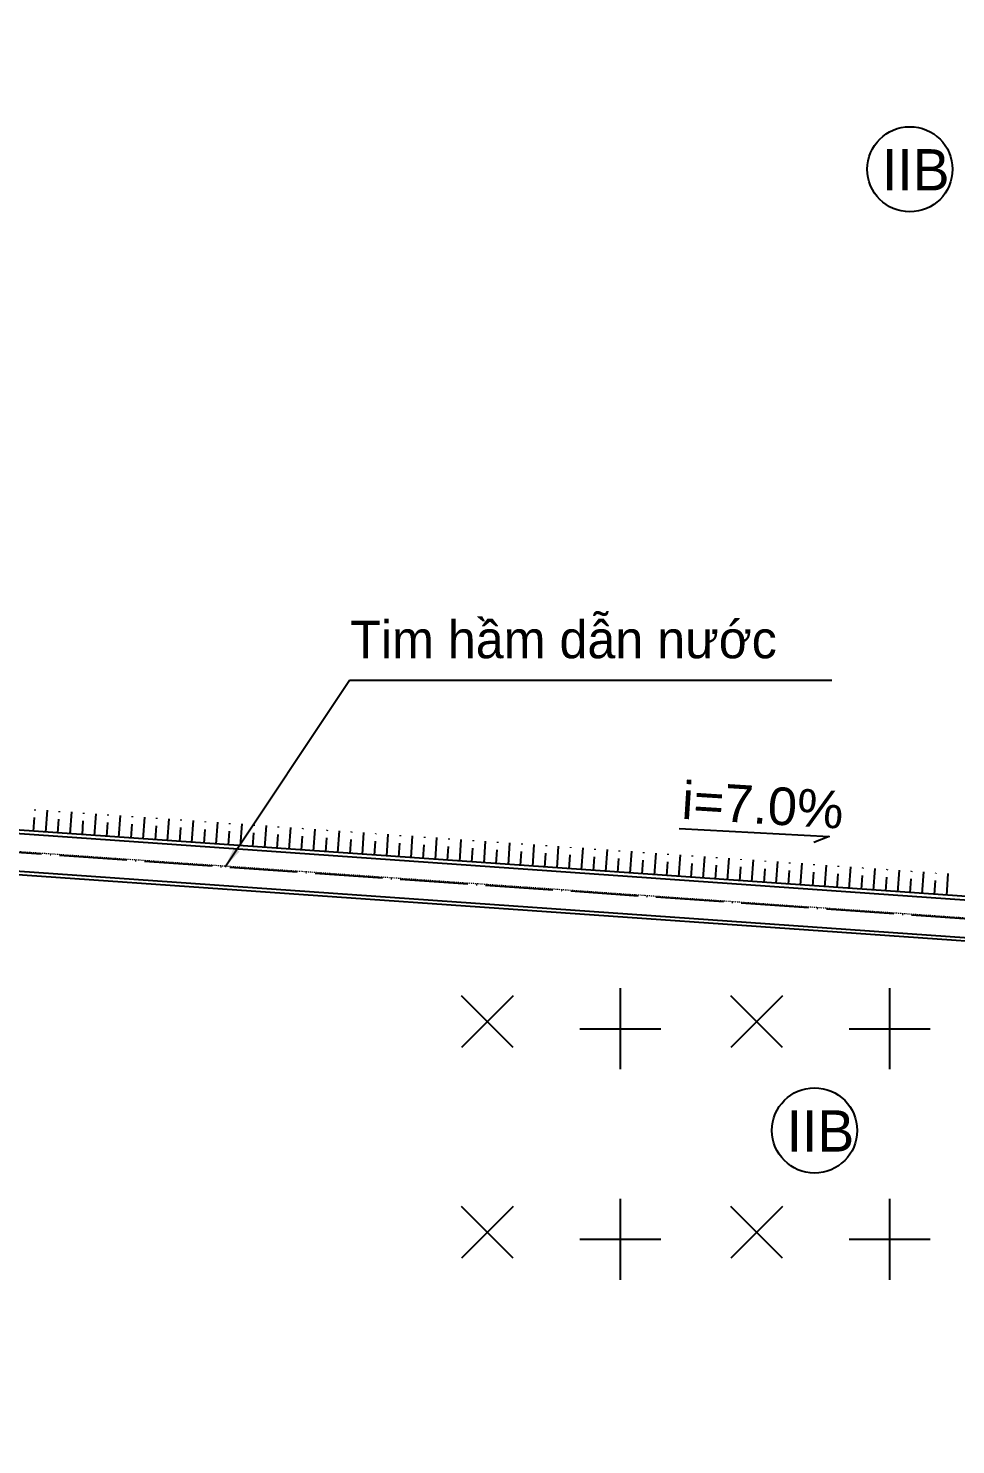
# Model space of a CAD drawing. Header units: inches. Extents: x 444671 to 463716, y 1783086 to 1794968.
# Drawn here: x 456500.4 to 456599.1, y 1787276.4 to 1787427.2 of the extents above; entities that cross this region are included whole.
import ezdxf

# ---------------------------------------------------------------- set-up
doc = ezdxf.new("R2010")
doc.units = ezdxf.units.IN
doc.header["$MEASUREMENT"] = 0
for name, pattern in [('ACAD_ISO04W100', [30, 24, -3, 0, -3]), ('CENTER', [2, 1.25, -0.25, 0.25, -0.25]), ('HIDDEN', [0.375, 0.25, -0.125])]:
    doc.linetypes.add(name, pattern=pattern)
for name, color, linetype in [('4', 4, 'Continuous'), ('CONGTRINH', 2, 'Continuous'), ('CTTRINH', 4, 'Continuous'), ('Dchat', 33, 'Continuous'), ('Dong', 252, 'HIDDEN'), ('Ghichu', 3, 'Continuous'), ('Text', 3, 'Continuous'), ('Thachhoc', 125, 'Continuous'), ('Tim', 1, 'ACAD_ISO04W100')]:
    doc.layers.add(name, color=color, linetype=linetype)
doc.layers.add('manh', color=128, linetype='Continuous', lineweight=15)
doc.layers.add('Texdoi', color=40, linetype='Continuous', lineweight=15)
doc.styles.add('vn', font='')
doc.styles.add('VNARIAL', font='')
doc.styles.add('VnAvt', font='')
doc.styles.get('vn').set_extended_font_data('.VnArial')
doc.styles.get('VNARIAL').set_extended_font_data('.VnArial')
doc.styles.get('VnAvt').set_extended_font_data('.VnAvant')
doc.linetypes.add('NEN_DA1', pattern='A,1.5,-0.15,["Y",Standard,S=0.2,R=0,X=-0.15,Y=-0.2],-0.005', length=1.655)
doc.dimstyles.new('2000', dxfattribs={"dimscale": 2, "dimtxt": 2, "dimasz": 1.1, "dimexe": 1.1, "dimexo": 0, "dimgap": 0.6, "dimtad": 1, "dimzin": 1, "dimdsep": 46, "dimtxsty": 'VNARIAL', "dimblk": 'OBLIQUE', "dimcen": 1.1, "dimdle": 1.1, "dimclrd": 3, "dimclre": 3, "dimclrt": 7, "dimadec": 0, "dimazin": 3, "dimtfac": 1, "dimtmove": 0, "dimatfit": 1, "dimfxl": 0, "dimtolj": 1, "dimtzin": 0, "dimarcsym": 0})

# ---------------------------------------------------------------- blocks, each defined once
blk = doc.blocks.new('_Oblique')
at = {"color": 0, "linetype": 'ByBlock', "lineweight": -2}
blk.add_line((-0.5, -0.5), (0.5, 0.5), dxfattribs=at)
blk = doc.blocks.new('A$C491C4D06')
at = {"layer": 'manh', "color": 1, "linetype": 'CENTER', "ltscale": 0.5}
blk.add_line((-1133025.9, 201368), (-1647498.6, 237384.1), dxfattribs=at)

msp = doc.modelspace()

# ---------------------------------------------------------------- linework, layer by layer
at = {"layer": '4', "linetype": 'NEN_DA1', "ltscale": 10}
for points in [[(456437.8145, 1787456.515), (456437.7645, 1787341.4126), (456967.6488, 1787304.3207), (456969.7969, 1787304.3207)], [(456967.9526, 1787309.011), (456454.2312, 1787344.9714)]]:
    msp.add_lwpolyline(points, dxfattribs=at)
at = {"layer": 'CONGTRINH', "ltscale": 10}
for p, q in [((456459.9003, 1787344.2238), (456967.9302, 1787308.6617)), ((456459.621, 1787340.2335), (456967.6508, 1787304.6714))]:
    msp.add_line(p, q, dxfattribs=at)
at = {"layer": 'CTTRINH', "color": 4, "linetype": 'ByBlock'}
for p, q in [((456502.2129, 1787341.5993), (456502.3776, 1787343.9435)), ((456504.8065, 1787341.417), (456504.9712, 1787343.7612)), ((456507.4001, 1787341.2348), (456507.5649, 1787343.579)), ((456509.9937, 1787341.0525), (456510.1585, 1787343.3967)), ((456512.5873, 1787340.8702), (456512.7521, 1787343.2144)), ((456515.1809, 1787340.6879), (456515.3457, 1787343.0321)), ((456517.7745, 1787340.5056), (456517.9393, 1787342.8499)), ((456520.3681, 1787340.3234), (456520.5329, 1787342.6676)), ((456522.9617, 1787340.1411), (456523.1265, 1787342.4853)), ((456525.5553, 1787339.9588), (456525.7201, 1787342.303)), ((456528.1489, 1787339.7765), (456528.3137, 1787342.1208)), ((456530.7425, 1787339.5943), (456530.9073, 1787341.9385)), ((456533.3361, 1787339.412), (456533.5009, 1787341.7562)), ((456535.9297, 1787339.2297), (456536.0945, 1787341.5739)), ((456538.5233, 1787339.0474), (456538.6881, 1787341.3916)), ((456541.1169, 1787338.8651), (456541.2817, 1787341.2094)), ((456543.7105, 1787338.6829), (456543.8753, 1787341.0271)), ((456546.3041, 1787338.5006), (456546.4689, 1787340.8448)), ((456548.8977, 1787338.3183), (456549.0625, 1787340.6625)), ((456551.4913, 1787338.136), (456551.6561, 1787340.4803)), ((456554.0849, 1787337.9538), (456554.2497, 1787340.298)), ((456556.6786, 1787337.7715), (456556.8433, 1787340.1157)), ((456559.2722, 1787337.5892), (456559.4369, 1787339.9334)), ((456561.8658, 1787337.4069), (456562.0305, 1787339.7511)), ((456564.4594, 1787337.2246), (456564.6241, 1787339.5689)), ((456567.053, 1787337.0424), (456567.2177, 1787339.3866)), ((456569.6466, 1787336.8601), (456569.8113, 1787339.2043)), ((456572.2402, 1787336.6778), (456572.4049, 1787339.022)), ((456574.8338, 1787336.4955), (456574.9985, 1787338.8398)), ((456577.4274, 1787336.3133), (456577.5921, 1787338.6575)), ((456580.021, 1787336.131), (456580.1857, 1787338.4752)), ((456582.6146, 1787335.9487), (456582.7793, 1787338.2929)), ((456585.2082, 1787335.7664), (456585.3729, 1787338.1106)), ((456587.8018, 1787335.5841), (456587.9665, 1787337.9284)), ((456590.3954, 1787335.4019), (456590.5601, 1787337.7461)), ((456592.989, 1787335.2196), (456593.1537, 1787337.5638)), ((456595.5826, 1787335.0373), (456595.7473, 1787337.3815)), ((456598.1762, 1787334.855), (456598.3409, 1787337.1993))]:
    msp.add_line(p, q, dxfattribs=at)
at = {"layer": 'Dchat', "color": 3}
for centre in [(456594.2578, 1787412.2322), (456584.1033, 1787309.8327)]:
    msp.add_circle(centre, 4.5375, dxfattribs=at)
at = {"layer": 'Dong', "color": 3, "ltscale": 6}
for p, q in [((456500.9161, 1787341.6904), (456501.0808, 1787344.0347)), ((456503.5097, 1787341.5082), (456503.6744, 1787343.8524)), ((456506.1033, 1787341.3259), (456506.268, 1787343.6701)), ((456508.6969, 1787341.1436), (456508.8617, 1787343.4878)), ((456511.2905, 1787340.9613), (456511.4553, 1787343.3056)), ((456513.8841, 1787340.7791), (456514.0489, 1787343.1233)), ((456516.4777, 1787340.5968), (456516.6425, 1787342.941)), ((456519.0713, 1787340.4145), (456519.2361, 1787342.7587)), ((456521.6649, 1787340.2322), (456521.8297, 1787342.5764)), ((456524.2585, 1787340.0499), (456524.4233, 1787342.3942)), ((456526.8521, 1787339.8677), (456527.0169, 1787342.2119)), ((456529.4457, 1787339.6854), (456529.6105, 1787342.0296)), ((456532.0393, 1787339.5031), (456532.2041, 1787341.8473)), ((456534.6329, 1787339.3208), (456534.7977, 1787341.6651)), ((456537.2265, 1787339.1386), (456537.3913, 1787341.4828)), ((456539.8201, 1787338.9563), (456539.9849, 1787341.3005)), ((456542.4137, 1787338.774), (456542.5785, 1787341.1182)), ((456545.0073, 1787338.5917), (456545.1721, 1787340.9359)), ((456547.6009, 1787338.4095), (456547.7657, 1787340.7537)), ((456550.1945, 1787338.2272), (456550.3593, 1787340.5714)), ((456552.7881, 1787338.0449), (456552.9529, 1787340.3891)), ((456555.3817, 1787337.8626), (456555.5465, 1787340.2068)), ((456557.9754, 1787337.6803), (456558.1401, 1787340.0246)), ((456560.569, 1787337.4981), (456560.7337, 1787339.8423)), ((456563.1626, 1787337.3158), (456563.3273, 1787339.66)), ((456565.7562, 1787337.1335), (456565.9209, 1787339.4777)), ((456568.3498, 1787336.9512), (456568.5145, 1787339.2954)), ((456570.9434, 1787336.769), (456571.1081, 1787339.1132)), ((456573.537, 1787336.5867), (456573.7017, 1787338.9309)), ((456576.1306, 1787336.4044), (456576.2953, 1787338.7486)), ((456578.7242, 1787336.2221), (456578.8889, 1787338.5663)), ((456581.3178, 1787336.0398), (456581.4825, 1787338.3841)), ((456583.9114, 1787335.8576), (456584.0761, 1787338.2018)), ((456586.505, 1787335.6753), (456586.6697, 1787338.0195)), ((456589.0986, 1787335.493), (456589.2633, 1787337.8372)), ((456591.6922, 1787335.3107), (456591.8569, 1787337.6549)), ((456594.2858, 1787335.1285), (456594.4505, 1787337.4727)), ((456596.8794, 1787334.9462), (456597.0441, 1787337.2904))]:
    msp.add_line(p, q, dxfattribs=at)
at = {"layer": 'Text'}
msp.add_lwpolyline([(456569.6764, 1787342.0142), (456585.6617, 1787341.1356), (456584.0082, 1787340.5216)], dxfattribs=at)
at = {"layer": 'Thachhoc'}
for points in [[(456552.0046, 1787318.6665), (456546.5062, 1787324.165)], [(456552.0046, 1787324.165), (456546.5062, 1787318.6665)], [(456563.4161, 1787316.3487), (456563.4161, 1787324.9887)], [(456580.6955, 1787318.6665), (456575.1971, 1787324.165)], [(456580.6955, 1787324.165), (456575.1971, 1787318.6665)], [(456592.107, 1787316.3487), (456592.107, 1787324.9887)], [(456559.0961, 1787320.6687), (456567.7361, 1787320.6687)], [(456587.787, 1787320.6687), (456596.427, 1787320.6687)], [(456552.0046, 1787296.2362), (456546.5062, 1787301.7346)], [(456552.0046, 1787301.7346), (456546.5062, 1787296.2362)], [(456563.4161, 1787293.9184), (456563.4161, 1787302.5584)], [(456580.6955, 1787296.2362), (456575.1971, 1787301.7346)], [(456580.6955, 1787301.7346), (456575.1971, 1787296.2362)], [(456592.107, 1787293.9184), (456592.107, 1787302.5584)], [(456559.0961, 1787298.2384), (456567.7361, 1787298.2384)], [(456587.787, 1787298.2384), (456596.427, 1787298.2384)]]:
    msp.add_lwpolyline(points, dxfattribs=at)
at = {"layer": 'Tim', "ltscale": 0.3}
msp.add_line((456440.1145, 1787343.6039), (457400.8161, 1787276.3548), dxfattribs=at)

# ---------------------------------------------------------------- block references
at = {"layer": 'Texdoi', "xscale": 0.0009999999892897904, "yscale": 0.0009999999310821295, "zscale": 0.001}
msp.add_blockref('A$C491C4D06', (458100.8161, 1787105.3548), dxfattribs=at)

# ---------------------------------------------------------------- texts
at = {"layer": 'Dchat', "color": 3, "style": 'VnAvt'}
for p in [(456591.2908, 1787409.9751), (456581.1363, 1787307.5757)]:
    msp.add_text('IIB', height=4.4, dxfattribs=at).set_placement(p)
at = {"layer": 'Ghichu', "insert": (456534.6419, 1787364.1382), "char_height": 4, "attachment_point": 1, "style": 'VnAvt'}
msp.add_mtext('Tim hÇm dÉn n\xadíc', dxfattribs=at)
at = {"layer": 'Text', "color": 3, "linetype": 'Continuous', "style": 'vn'}
msp.add_text('i=7.0%%%', height=4, rotation=356.411754, dxfattribs=at).set_placement((456569.8633, 1787343.0417, 0.0633))

# ---------------------------------------------------------------- leaders
at = {"layer": 'CONGTRINH', "color": 3}
msp.add_leader([(456521.3237, 1787337.9192), (456534.5748, 1787357.797), (456585.9249, 1787357.797)], dimstyle='2000', override={"dimgap": 0.6, "dimtad": 0}, dxfattribs=at)

doc.saveas('drawing.dxf')
